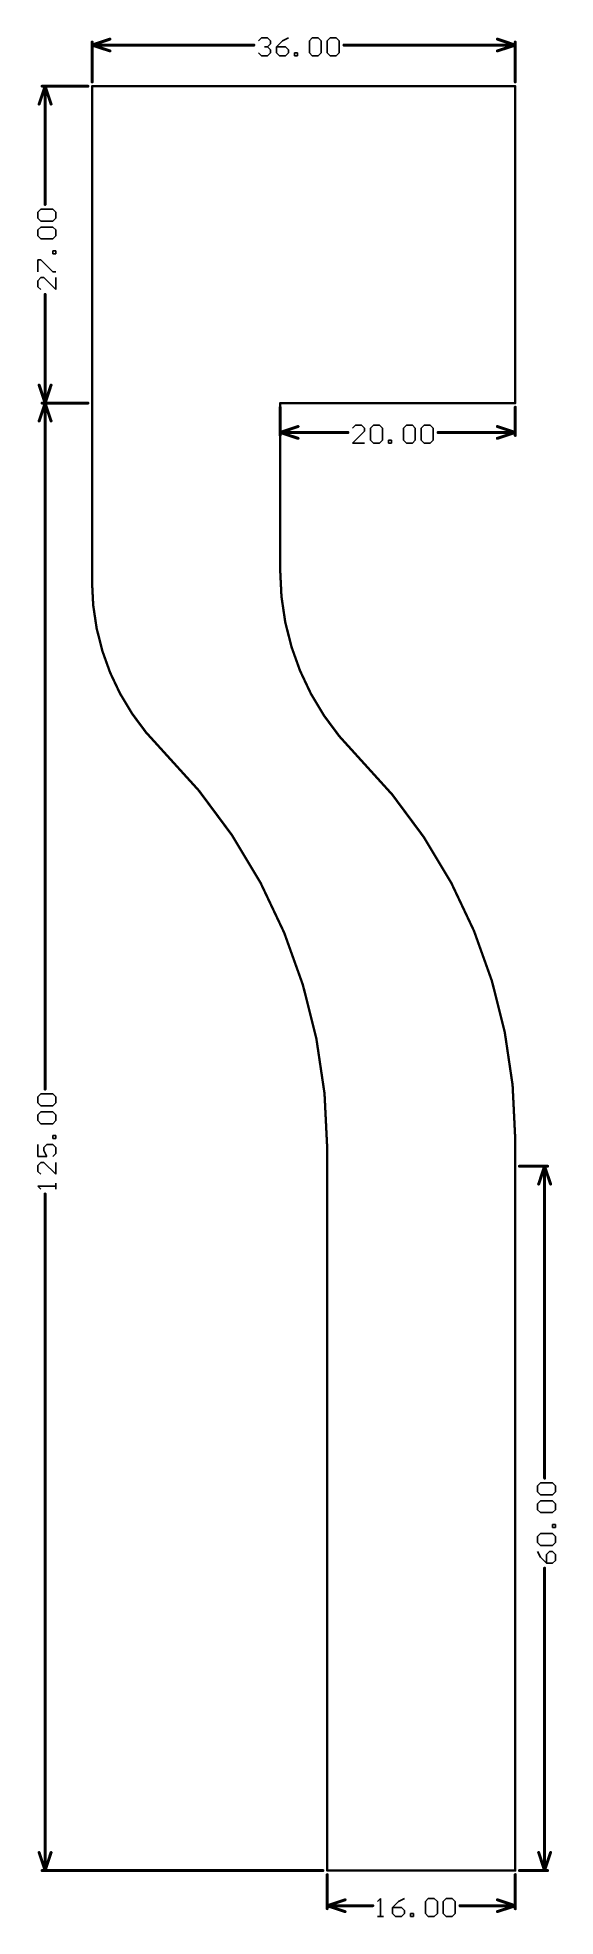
# Model space of a CAD drawing. Header units: millimetres. Extents: x 187 to 231, y 77 to 237.
import ezdxf

# ---------------------------------------------------------------- set-up
doc = ezdxf.new("R2010")
doc.units = ezdxf.units.MM
doc.layers.add('KeepOutLayer', color=6, linetype='Continuous')
doc.layers.add('Mechanical1', color=6, linetype='Continuous')

msp = doc.modelspace()

# ---------------------------------------------------------------- linework, layer by layer
at = {"layer": 'KeepOutLayer', "const_width": 0.2}
for points in [[(191.17, 205.7), (191.17, 232.7)], [(191.17, 232.7), (227.17, 232.7)], [(227.17, 205.7), (227.17, 232.7)], [(191.17, 190.47), (191.17, 205.7)], [(207.18, 191.39), (207.18, 205.7)], [(207.18, 205.7), (227.17, 205.7)], [(213.67, 175.71), (213.67, 175.71)], [(227.17, 140.7), (227.17, 143.1)], [(211.18, 140.7), (211.18, 142.18)], [(211.18, 80.7), (211.18, 140.7)], [(227.17, 80.7), (227.17, 140.7)], [(211.18, 80.7), (227.17, 80.7)]]:
    msp.add_lwpolyline(points, dxfattribs=at)
at = {"layer": 'KeepOutLayer', "const_width": 0.1}
for points in [[(191.13, 232.7, 1), (191.22, 232.7, 1)], [(191.13, 232.7, 1), (191.22, 232.7, 1)], [(227.12, 232.7, 1), (227.22, 232.7, 1)], [(227.12, 232.7, 1), (227.22, 232.7, 1)], [(191.13, 205.7, 1), (191.22, 205.7, 1)], [(191.13, 205.7, 1), (191.22, 205.7, 1)], [(207.13, 205.7, 1), (207.23, 205.7, 1)], [(207.13, 205.7, 1), (207.23, 205.7, 1)], [(227.12, 205.7, 1), (227.22, 205.7, 1)], [(227.12, 205.7, 1), (227.22, 205.7, 1)], [(191.13, 190.47, 1), (191.22, 190.47, 1)], [(191.13, 190.47, 1), (191.22, 190.47, 1)], [(207.13, 191.39, 1), (207.23, 191.39, 1)], [(207.13, 191.39, 1), (207.23, 191.39, 1)], [(197.04, 176.19, 1), (197.14, 176.19, 1)], [(197.04, 176.19, 1), (197.14, 176.19, 1)], [(213.62, 175.71, 1), (213.72, 175.71, 1)], [(213.62, 175.71, 1), (213.72, 175.71, 1)], [(213.62, 175.71, 1), (213.72, 175.71, 1)], [(213.62, 175.71, 1), (213.72, 175.71, 1)], [(227.12, 143.1, 1), (227.22, 143.1, 1)], [(227.12, 143.1, 1), (227.22, 143.1, 1)], [(211.13, 142.18, 1), (211.23, 142.18, 1)], [(211.13, 142.18, 1), (211.23, 142.18, 1)], [(211.13, 140.7, 1), (211.23, 140.7, 1)], [(211.13, 140.7, 1), (211.23, 140.7, 1)], [(227.12, 140.7, 1), (227.22, 140.7, 1)], [(227.12, 140.7, 1), (227.22, 140.7, 1)], [(211.13, 80.7, 1), (211.23, 80.7, 1)], [(211.13, 80.7, 1), (211.23, 80.7, 1)], [(227.12, 80.7, 1), (227.22, 80.7, 1)], [(227.12, 80.7, 1), (227.22, 80.7, 1)]]:
    msp.add_lwpolyline(points, format="xyb", close=True, dxfattribs=at)
at = {"layer": 'KeepOutLayer', "const_width": 0.2}
for points in [[(197.09, 176.19, -0.198912), (191.17, 190.47)], [(213.67, 175.71, -0.198912), (207.18, 191.39)], [(197.09, 176.19, -0.198912), (211.18, 142.18)], [(213.67, 175.71, -0.198912), (227.17, 143.1)]]:
    msp.add_lwpolyline(points, format="xyb", dxfattribs=at)
at = {"layer": 'Mechanical1'}
for p, q in [((205.34, 236.56), (205.59, 236.81)), ((205.59, 235.29), (205.34, 235.54)), ((205.59, 236.81), (206.1, 236.81)), ((206.1, 235.29), (205.59, 235.29)), ((206.1, 236.05), (205.85, 236.05)), ((205.85, 236.05), (206.1, 236.05)), ((206.1, 236.81), (206.36, 236.56)), ((206.36, 236.31), (206.1, 236.05)), ((206.1, 236.05), (206.36, 235.8)), ((206.36, 235.54), (206.1, 235.29)), ((206.36, 236.56), (206.36, 236.31)), ((206.36, 235.8), (206.36, 235.54)), ((207.37, 236.56), (206.86, 236.05)), ((206.86, 236.05), (206.86, 235.54)), ((207.63, 236.05), (206.86, 236.05)), ((206.86, 235.54), (207.12, 235.29)), ((207.12, 235.29), (207.63, 235.29)), ((207.88, 236.81), (207.37, 236.56)), ((207.88, 235.8), (207.63, 236.05)), ((207.63, 235.29), (207.88, 235.54)), ((207.88, 235.54), (207.88, 235.8)), ((208.39, 235.29), (208.39, 235.54)), ((208.39, 235.54), (208.64, 235.54)), ((208.64, 235.29), (208.39, 235.29)), ((208.64, 235.54), (208.64, 235.29)), ((209.66, 236.56), (209.91, 236.81)), ((209.66, 235.54), (209.66, 236.56)), ((209.91, 235.29), (209.66, 235.54)), ((209.91, 236.81), (210.42, 236.81)), ((210.42, 235.29), (209.91, 235.29)), ((210.42, 236.81), (210.67, 236.56)), ((210.67, 235.54), (210.42, 235.29)), ((210.67, 236.56), (210.67, 235.54)), ((211.18, 236.56), (211.43, 236.81)), ((211.18, 235.54), (211.18, 236.56)), ((211.43, 235.29), (211.18, 235.54)), ((211.43, 236.81), (211.94, 236.81)), ((211.94, 235.29), (211.43, 235.29)), ((211.94, 236.81), (212.2, 236.56)), ((212.2, 235.54), (211.94, 235.29)), ((212.2, 236.56), (212.2, 235.54)), ((186.57, 221.97), (186.82, 222.23)), ((186.57, 221.46), (186.57, 221.97)), ((186.82, 221.21), (186.57, 221.46)), ((186.82, 222.23), (187.84, 222.23)), ((187.84, 221.21), (186.82, 221.21)), ((187.84, 222.23), (188.09, 221.97)), ((188.09, 221.46), (187.84, 221.21)), ((188.09, 221.97), (188.09, 221.46)), ((186.57, 220.45), (186.82, 220.7)), ((186.57, 219.94), (186.57, 220.45)), ((186.82, 219.69), (186.57, 219.94)), ((186.82, 220.7), (187.84, 220.7)), ((187.84, 219.69), (186.82, 219.69)), ((187.84, 220.7), (188.09, 220.45)), ((188.09, 219.94), (187.84, 219.69)), ((188.09, 220.45), (188.09, 219.94)), ((186.57, 216.89), (186.57, 217.91)), ((186.57, 217.91), (186.82, 217.91)), ((186.82, 217.91), (187.84, 216.89)), ((187.84, 218.42), (187.84, 218.67)), ((187.84, 218.67), (188.09, 218.67)), ((188.09, 218.42), (187.84, 218.42)), ((188.09, 218.67), (188.09, 218.42)), ((186.82, 216.39), (186.57, 216.13)), ((186.57, 216.13), (186.57, 215.62)), ((187.07, 216.39), (186.82, 216.39)), ((188.09, 215.37), (187.07, 216.39)), ((187.84, 216.89), (188.09, 216.89)), ((188.09, 216.39), (188.09, 215.37)), ((186.57, 215.62), (186.82, 215.37)), ((213.59, 203.81), (213.34, 203.56)), ((213.34, 202.29), (214.36, 203.31)), ((214.1, 203.81), (213.59, 203.81)), ((214.36, 203.56), (214.1, 203.81)), ((214.36, 203.31), (214.36, 203.56)), ((214.86, 203.56), (215.12, 203.81)), ((214.86, 202.54), (214.86, 203.56)), ((215.12, 203.81), (215.63, 203.81)), ((215.63, 203.81), (215.88, 203.56)), ((215.88, 203.56), (215.88, 202.54)), ((217.66, 203.56), (217.91, 203.81)), ((217.66, 202.54), (217.66, 203.56)), ((217.91, 203.81), (218.42, 203.81)), ((218.42, 203.81), (218.67, 203.56)), ((218.67, 203.56), (218.67, 202.54)), ((219.18, 203.56), (219.43, 203.81)), ((219.18, 202.54), (219.18, 203.56)), ((219.43, 203.81), (219.94, 203.81)), ((219.94, 203.81), (220.2, 203.56)), ((220.2, 203.56), (220.2, 202.54)), ((214.36, 202.29), (213.34, 202.29)), ((215.12, 202.29), (214.86, 202.54)), ((215.63, 202.29), (215.12, 202.29)), ((215.88, 202.54), (215.63, 202.29)), ((216.39, 202.29), (216.39, 202.54)), ((216.39, 202.54), (216.64, 202.54)), ((216.64, 202.29), (216.39, 202.29)), ((216.64, 202.54), (216.64, 202.29)), ((217.91, 202.29), (217.66, 202.54)), ((218.42, 202.29), (217.91, 202.29)), ((218.67, 202.54), (218.42, 202.29)), ((219.43, 202.29), (219.18, 202.54)), ((219.94, 202.29), (219.43, 202.29)), ((220.2, 202.54), (219.94, 202.29)), ((186.57, 146.61), (186.82, 146.86)), ((186.57, 146.1), (186.57, 146.61)), ((186.82, 145.85), (186.57, 146.1)), ((186.82, 146.86), (187.84, 146.86)), ((187.84, 145.85), (186.82, 145.85)), ((187.84, 146.86), (188.09, 146.61)), ((188.09, 146.1), (187.84, 145.85)), ((188.09, 146.61), (188.09, 146.1)), ((186.57, 145.08), (186.82, 145.34)), ((186.57, 144.58), (186.57, 145.08)), ((186.82, 144.32), (186.57, 144.58)), ((186.82, 145.34), (187.84, 145.34)), ((187.84, 144.32), (186.82, 144.32)), ((187.84, 145.34), (188.09, 145.08)), ((188.09, 144.58), (187.84, 144.32)), ((188.09, 145.08), (188.09, 144.58)), ((186.57, 142.54), (186.57, 141.53)), ((187.07, 142.29), (187.33, 142.54)), ((187.33, 142.54), (187.84, 142.54)), ((187.84, 143.05), (187.84, 143.31)), ((187.84, 143.31), (188.09, 143.31)), ((188.09, 143.05), (187.84, 143.05)), ((187.84, 142.54), (188.09, 142.29)), ((188.09, 143.31), (188.09, 143.05)), ((186.57, 141.53), (187.33, 141.53)), ((186.82, 141.02), (186.57, 140.77)), ((187.07, 141.02), (186.82, 141.02)), ((187.07, 142.04), (187.07, 142.29)), ((187.33, 141.53), (187.07, 142.04)), ((188.09, 140.01), (187.07, 141.02)), ((188.09, 141.78), (187.84, 141.53)), ((188.09, 142.29), (188.09, 141.78)), ((188.09, 141.02), (188.09, 140.01)), ((186.57, 140.77), (186.57, 140.26)), ((186.57, 140.26), (186.82, 140.01)), ((188.09, 138.74), (188.09, 139.24)), ((188.09, 139.24), (188.09, 138.99)), ((188.09, 138.99), (186.57, 138.99)), ((186.57, 138.99), (186.82, 138.74)), ((229.07, 113.47), (229.32, 113.73)), ((229.32, 113.73), (230.34, 113.73)), ((230.34, 113.73), (230.59, 113.47)), ((229.07, 112.96), (229.07, 113.47)), ((229.32, 112.71), (229.07, 112.96)), ((229.07, 111.95), (229.32, 112.2)), ((230.34, 112.71), (229.32, 112.71)), ((229.32, 112.2), (230.34, 112.2)), ((230.59, 112.96), (230.34, 112.71)), ((230.34, 112.2), (230.59, 111.95)), ((230.59, 113.47), (230.59, 112.96)), ((229.07, 111.44), (229.07, 111.95)), ((229.32, 111.19), (229.07, 111.44)), ((230.34, 111.19), (229.32, 111.19)), ((230.59, 111.44), (230.34, 111.19)), ((230.59, 111.95), (230.59, 111.44)), ((229.07, 109.16), (229.32, 109.41)), ((229.07, 108.65), (229.07, 109.16)), ((229.32, 109.41), (230.34, 109.41)), ((230.34, 109.92), (230.34, 110.17)), ((230.34, 110.17), (230.59, 110.17)), ((230.59, 109.92), (230.34, 109.92)), ((230.34, 109.41), (230.59, 109.16)), ((230.59, 110.17), (230.59, 109.92)), ((230.59, 109.16), (230.59, 108.65)), ((229.32, 108.39), (229.07, 108.65)), ((229.07, 107.89), (229.32, 107.38)), ((230.34, 108.39), (229.32, 108.39)), ((229.32, 107.38), (229.83, 106.87)), ((230.08, 107.89), (229.83, 107.63)), ((229.83, 107.63), (229.83, 106.87)), ((230.34, 107.89), (230.08, 107.89)), ((230.59, 108.65), (230.34, 108.39)), ((230.59, 107.63), (230.34, 107.89)), ((230.59, 107.12), (230.59, 107.63)), ((229.83, 106.87), (230.34, 106.87)), ((230.34, 106.87), (230.59, 107.12)), ((215.72, 78.31), (215.47, 78.06)), ((215.72, 76.79), (215.72, 78.31)), ((217.25, 78.06), (216.74, 77.55)), ((216.74, 77.55), (216.74, 77.04)), ((217.5, 77.55), (216.74, 77.55)), ((216.74, 77.04), (216.99, 76.79)), ((217.75, 78.31), (217.25, 78.06)), ((217.75, 77.3), (217.5, 77.55)), ((217.5, 76.79), (217.75, 77.04)), ((217.75, 77.04), (217.75, 77.3)), ((218.26, 76.79), (218.26, 77.04)), ((218.26, 77.04), (218.51, 77.04)), ((218.51, 77.04), (218.51, 76.79)), ((219.53, 78.06), (219.78, 78.31)), ((219.53, 77.04), (219.53, 78.06)), ((219.78, 76.79), (219.53, 77.04)), ((219.78, 78.31), (220.29, 78.31)), ((220.29, 78.31), (220.55, 78.06)), ((220.55, 77.04), (220.29, 76.79)), ((220.55, 78.06), (220.55, 77.04)), ((221.05, 78.06), (221.31, 78.31)), ((221.05, 77.04), (221.05, 78.06)), ((221.31, 76.79), (221.05, 77.04)), ((221.31, 78.31), (221.82, 78.31)), ((221.82, 78.31), (222.07, 78.06)), ((222.07, 77.04), (221.82, 76.79)), ((222.07, 78.06), (222.07, 77.04)), ((215.47, 76.79), (215.98, 76.79)), ((215.98, 76.79), (215.72, 76.79)), ((216.99, 76.79), (217.5, 76.79)), ((218.51, 76.79), (218.26, 76.79)), ((220.29, 76.79), (219.78, 76.79)), ((221.82, 76.79), (221.31, 76.79))]:
    msp.add_line(p, q, dxfattribs=at)
at = {"layer": 'Mechanical1', "const_width": 0.254}
for points in [[(191.17, 236.2), (192.7, 236.71)], [(191.17, 233.06), (191.17, 236.46)], [(191.17, 236.2), (204.93, 236.2)], [(191.17, 236.2), (192.7, 235.7)], [(212.6, 236.2), (227.17, 236.2)], [(225.65, 236.71), (227.17, 236.2)], [(225.65, 235.7), (227.17, 236.2)], [(227.17, 233.06), (227.17, 236.46)], [(186.67, 231.18), (187.18, 232.7)], [(186.92, 232.7), (190.82, 232.7)], [(187.18, 222.63), (187.18, 232.7)], [(187.18, 232.7), (187.68, 231.18)], [(187.18, 205.7), (187.18, 214.96)], [(186.67, 207.23), (187.18, 205.7)], [(187.18, 205.7), (187.68, 207.23)], [(186.67, 204.18), (187.18, 205.7)], [(186.92, 205.7), (190.82, 205.7)], [(186.92, 205.7), (190.82, 205.7)], [(187.18, 147.27), (187.18, 205.7)], [(187.18, 205.7), (187.68, 204.18)], [(207.18, 202.95), (207.18, 205.35)], [(227.17, 202.95), (227.17, 205.35)], [(207.18, 203.2), (208.7, 203.71)], [(207.18, 203.2), (212.93, 203.2)], [(207.18, 203.2), (208.7, 202.7)], [(220.6, 203.2), (227.17, 203.2)], [(225.65, 203.71), (227.17, 203.2)], [(225.65, 202.7), (227.17, 203.2)], [(227.53, 140.7), (229.93, 140.7)], [(229.17, 139.18), (229.67, 140.7)], [(229.67, 114.13), (229.67, 140.7)], [(229.67, 140.7), (230.18, 139.18)], [(187.18, 80.7), (187.18, 138.33)], [(229.67, 80.7), (229.67, 106.46)], [(186.67, 82.23), (187.18, 80.7)], [(187.18, 80.7), (187.68, 82.23)], [(229.17, 82.23), (229.67, 80.7)], [(229.67, 80.7), (230.18, 82.23)], [(186.92, 80.7), (210.82, 80.7)], [(211.18, 77.45), (211.18, 80.35)], [(227.17, 77.45), (227.17, 80.35)], [(227.53, 80.7), (229.93, 80.7)], [(211.18, 77.7), (212.7, 78.21)], [(211.18, 77.7), (215.06, 77.7)], [(211.18, 77.7), (212.7, 77.2)], [(222.48, 77.7), (227.17, 77.7)], [(225.65, 78.21), (227.17, 77.7)], [(225.65, 77.2), (227.17, 77.7)]]:
    msp.add_lwpolyline(points, dxfattribs=at)
at = {"layer": 'Mechanical1', "const_width": 0.127}
for points in [[(191.11, 236.46, 1), (191.24, 236.46, 1)], [(191.11, 236.2, 1), (191.24, 236.2, 1)], [(191.11, 236.2, 1), (191.24, 236.2, 1)], [(191.11, 236.2, 1), (191.24, 236.2, 1)], [(192.64, 236.71, 1), (192.76, 236.71, 1)], [(192.64, 235.7, 1), (192.76, 235.7, 1)], [(204.87, 236.2, 1), (205, 236.2, 1)], [(212.54, 236.2, 1), (212.67, 236.2, 1)], [(225.59, 236.71, 1), (225.71, 236.71, 1)], [(225.59, 235.7, 1), (225.71, 235.7, 1)], [(227.11, 236.46, 1), (227.24, 236.46, 1)], [(227.11, 236.2, 1), (227.24, 236.2, 1)], [(227.11, 236.2, 1), (227.24, 236.2, 1)], [(227.11, 236.2, 1), (227.24, 236.2, 1)], [(186.86, 232.7, 1), (186.98, 232.7, 1)], [(187.11, 232.7, 1), (187.24, 232.7, 1)], [(187.11, 232.7, 1), (187.24, 232.7, 1)], [(187.11, 232.7, 1), (187.24, 232.7, 1)], [(190.76, 232.7, 1), (190.88, 232.7, 1)], [(191.11, 233.06, 1), (191.24, 233.06, 1)], [(227.11, 233.06, 1), (227.24, 233.06, 1)], [(186.6, 231.18, 1), (186.73, 231.18, 1)], [(187.62, 231.18, 1), (187.75, 231.18, 1)], [(187.11, 222.63, 1), (187.24, 222.63, 1)], [(187.11, 214.96, 1), (187.24, 214.96, 1)], [(186.6, 207.23, 1), (186.73, 207.23, 1)], [(187.62, 207.23, 1), (187.75, 207.23, 1)], [(186.86, 205.7, 1), (186.98, 205.7, 1)], [(186.86, 205.7, 1), (186.98, 205.7, 1)], [(187.11, 205.7, 1), (187.24, 205.7, 1)], [(187.11, 205.7, 1), (187.24, 205.7, 1)], [(187.11, 205.7, 1), (187.24, 205.7, 1)], [(187.11, 205.7, 1), (187.24, 205.7, 1)], [(187.11, 205.7, 1), (187.24, 205.7, 1)], [(187.11, 205.7, 1), (187.24, 205.7, 1)], [(190.76, 205.7, 1), (190.88, 205.7, 1)], [(190.76, 205.7, 1), (190.88, 205.7, 1)], [(207.11, 205.35, 1), (207.24, 205.35, 1)], [(227.11, 205.35, 1), (227.24, 205.35, 1)], [(186.6, 204.18, 1), (186.73, 204.18, 1)], [(187.62, 204.18, 1), (187.75, 204.18, 1)], [(207.11, 203.2, 1), (207.24, 203.2, 1)], [(207.11, 203.2, 1), (207.24, 203.2, 1)], [(207.11, 203.2, 1), (207.24, 203.2, 1)], [(208.64, 203.71, 1), (208.76, 203.71, 1)], [(212.87, 203.2, 1), (213, 203.2, 1)], [(220.54, 203.2, 1), (220.67, 203.2, 1)], [(225.59, 203.71, 1), (225.71, 203.71, 1)], [(227.11, 203.2, 1), (227.24, 203.2, 1)], [(227.11, 203.2, 1), (227.24, 203.2, 1)], [(227.11, 203.2, 1), (227.24, 203.2, 1)], [(207.11, 202.95, 1), (207.24, 202.95, 1)], [(208.64, 202.7, 1), (208.76, 202.7, 1)], [(225.59, 202.7, 1), (225.71, 202.7, 1)], [(227.11, 202.95, 1), (227.24, 202.95, 1)], [(187.11, 147.27, 1), (187.24, 147.27, 1)], [(227.47, 140.7, 1), (227.59, 140.7, 1)], [(229.1, 139.18, 1), (229.23, 139.18, 1)], [(229.61, 140.7, 1), (229.74, 140.7, 1)], [(229.61, 140.7, 1), (229.74, 140.7, 1)], [(229.61, 140.7, 1), (229.74, 140.7, 1)], [(229.87, 140.7, 1), (229.99, 140.7, 1)], [(230.12, 139.18, 1), (230.25, 139.18, 1)], [(187.11, 138.33, 1), (187.24, 138.33, 1)], [(229.61, 114.13, 1), (229.74, 114.13, 1)], [(229.61, 106.46, 1), (229.74, 106.46, 1)], [(186.6, 82.23, 1), (186.73, 82.23, 1)], [(187.62, 82.23, 1), (187.75, 82.23, 1)], [(229.1, 82.23, 1), (229.23, 82.23, 1)], [(230.12, 82.23, 1), (230.25, 82.23, 1)], [(186.86, 80.7, 1), (186.98, 80.7, 1)], [(187.11, 80.7, 1), (187.24, 80.7, 1)], [(187.11, 80.7, 1), (187.24, 80.7, 1)], [(187.11, 80.7, 1), (187.24, 80.7, 1)], [(210.76, 80.7, 1), (210.88, 80.7, 1)], [(211.11, 80.35, 1), (211.24, 80.35, 1)], [(227.11, 80.35, 1), (227.24, 80.35, 1)], [(227.47, 80.7, 1), (227.59, 80.7, 1)], [(229.61, 80.7, 1), (229.74, 80.7, 1)], [(229.61, 80.7, 1), (229.74, 80.7, 1)], [(229.61, 80.7, 1), (229.74, 80.7, 1)], [(229.87, 80.7, 1), (229.99, 80.7, 1)], [(211.11, 77.7, 1), (211.24, 77.7, 1)], [(211.11, 77.7, 1), (211.24, 77.7, 1)], [(211.11, 77.7, 1), (211.24, 77.7, 1)], [(211.11, 77.45, 1), (211.24, 77.45, 1)], [(212.64, 78.21, 1), (212.76, 78.21, 1)], [(212.64, 77.2, 1), (212.76, 77.2, 1)], [(215, 77.7, 1), (215.12, 77.7, 1)], [(222.41, 77.7, 1), (222.54, 77.7, 1)], [(225.59, 78.21, 1), (225.71, 78.21, 1)], [(225.59, 77.2, 1), (225.71, 77.2, 1)], [(227.11, 77.7, 1), (227.24, 77.7, 1)], [(227.11, 77.7, 1), (227.24, 77.7, 1)], [(227.11, 77.7, 1), (227.24, 77.7, 1)], [(227.11, 77.45, 1), (227.24, 77.45, 1)]]:
    msp.add_lwpolyline(points, format="xyb", close=True, dxfattribs=at)

doc.saveas('drawing.dxf')
